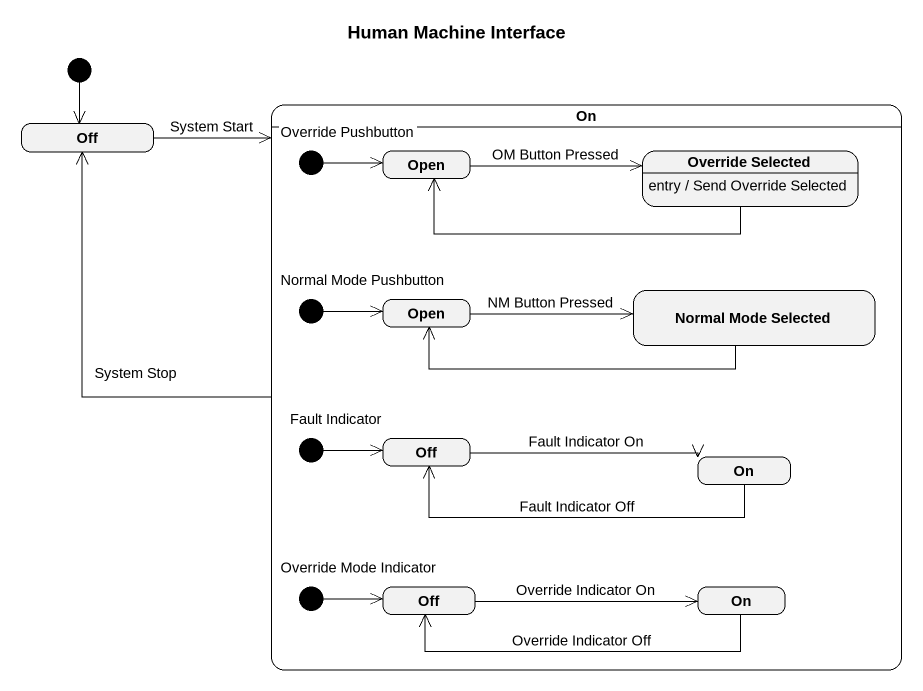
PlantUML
@startuml
title Human Machine Interface
hide empty description
state Off
state "On" as On_ {
  state "Override Pushbutton" as Override_Pushbutton <<start>>
  state Open
  state "Override Selected" as Override_Selected
  Override_Selected : entry / Send Override Selected
  state "Normal Mode Pushbutton" as Normal_Mode_Pushbutton <<start>>
  state "Open" as Open_2
  state "Normal Mode Selected" as Normal_Mode_Selected
  state "Fault Indicator" as Fault_Indicator <<start>>
  state "Off" as Off_2
  state "On" as On__2
  state "Override Mode Indicator" as Override_Mode_Indicator <<start>>
  state "Off" as Off_3
  state "On" as On__3
}
[*] --> Off
Off -right-> On_ : System Start
On_ -left-> Off : System Stop
Override_Pushbutton -right-> Open
Open -right-> Override_Selected : OM Button Pressed
Override_Selected -left-> Open
Normal_Mode_Pushbutton -right-> Open_2
Open_2 -right-> Normal_Mode_Selected : NM Button Pressed
Normal_Mode_Selected -left-> Open_2
Fault_Indicator -right-> Off_2
Off_2 -right-> On__2 : Fault Indicator On
On__2 -left-> Off_2 : Fault Indicator Off
Override_Mode_Indicator -right-> Off_3
Off_3 -right-> On__3 : Override Indicator On
On__3 -left-> Off_3 : Override Indicator Off
@enduml
